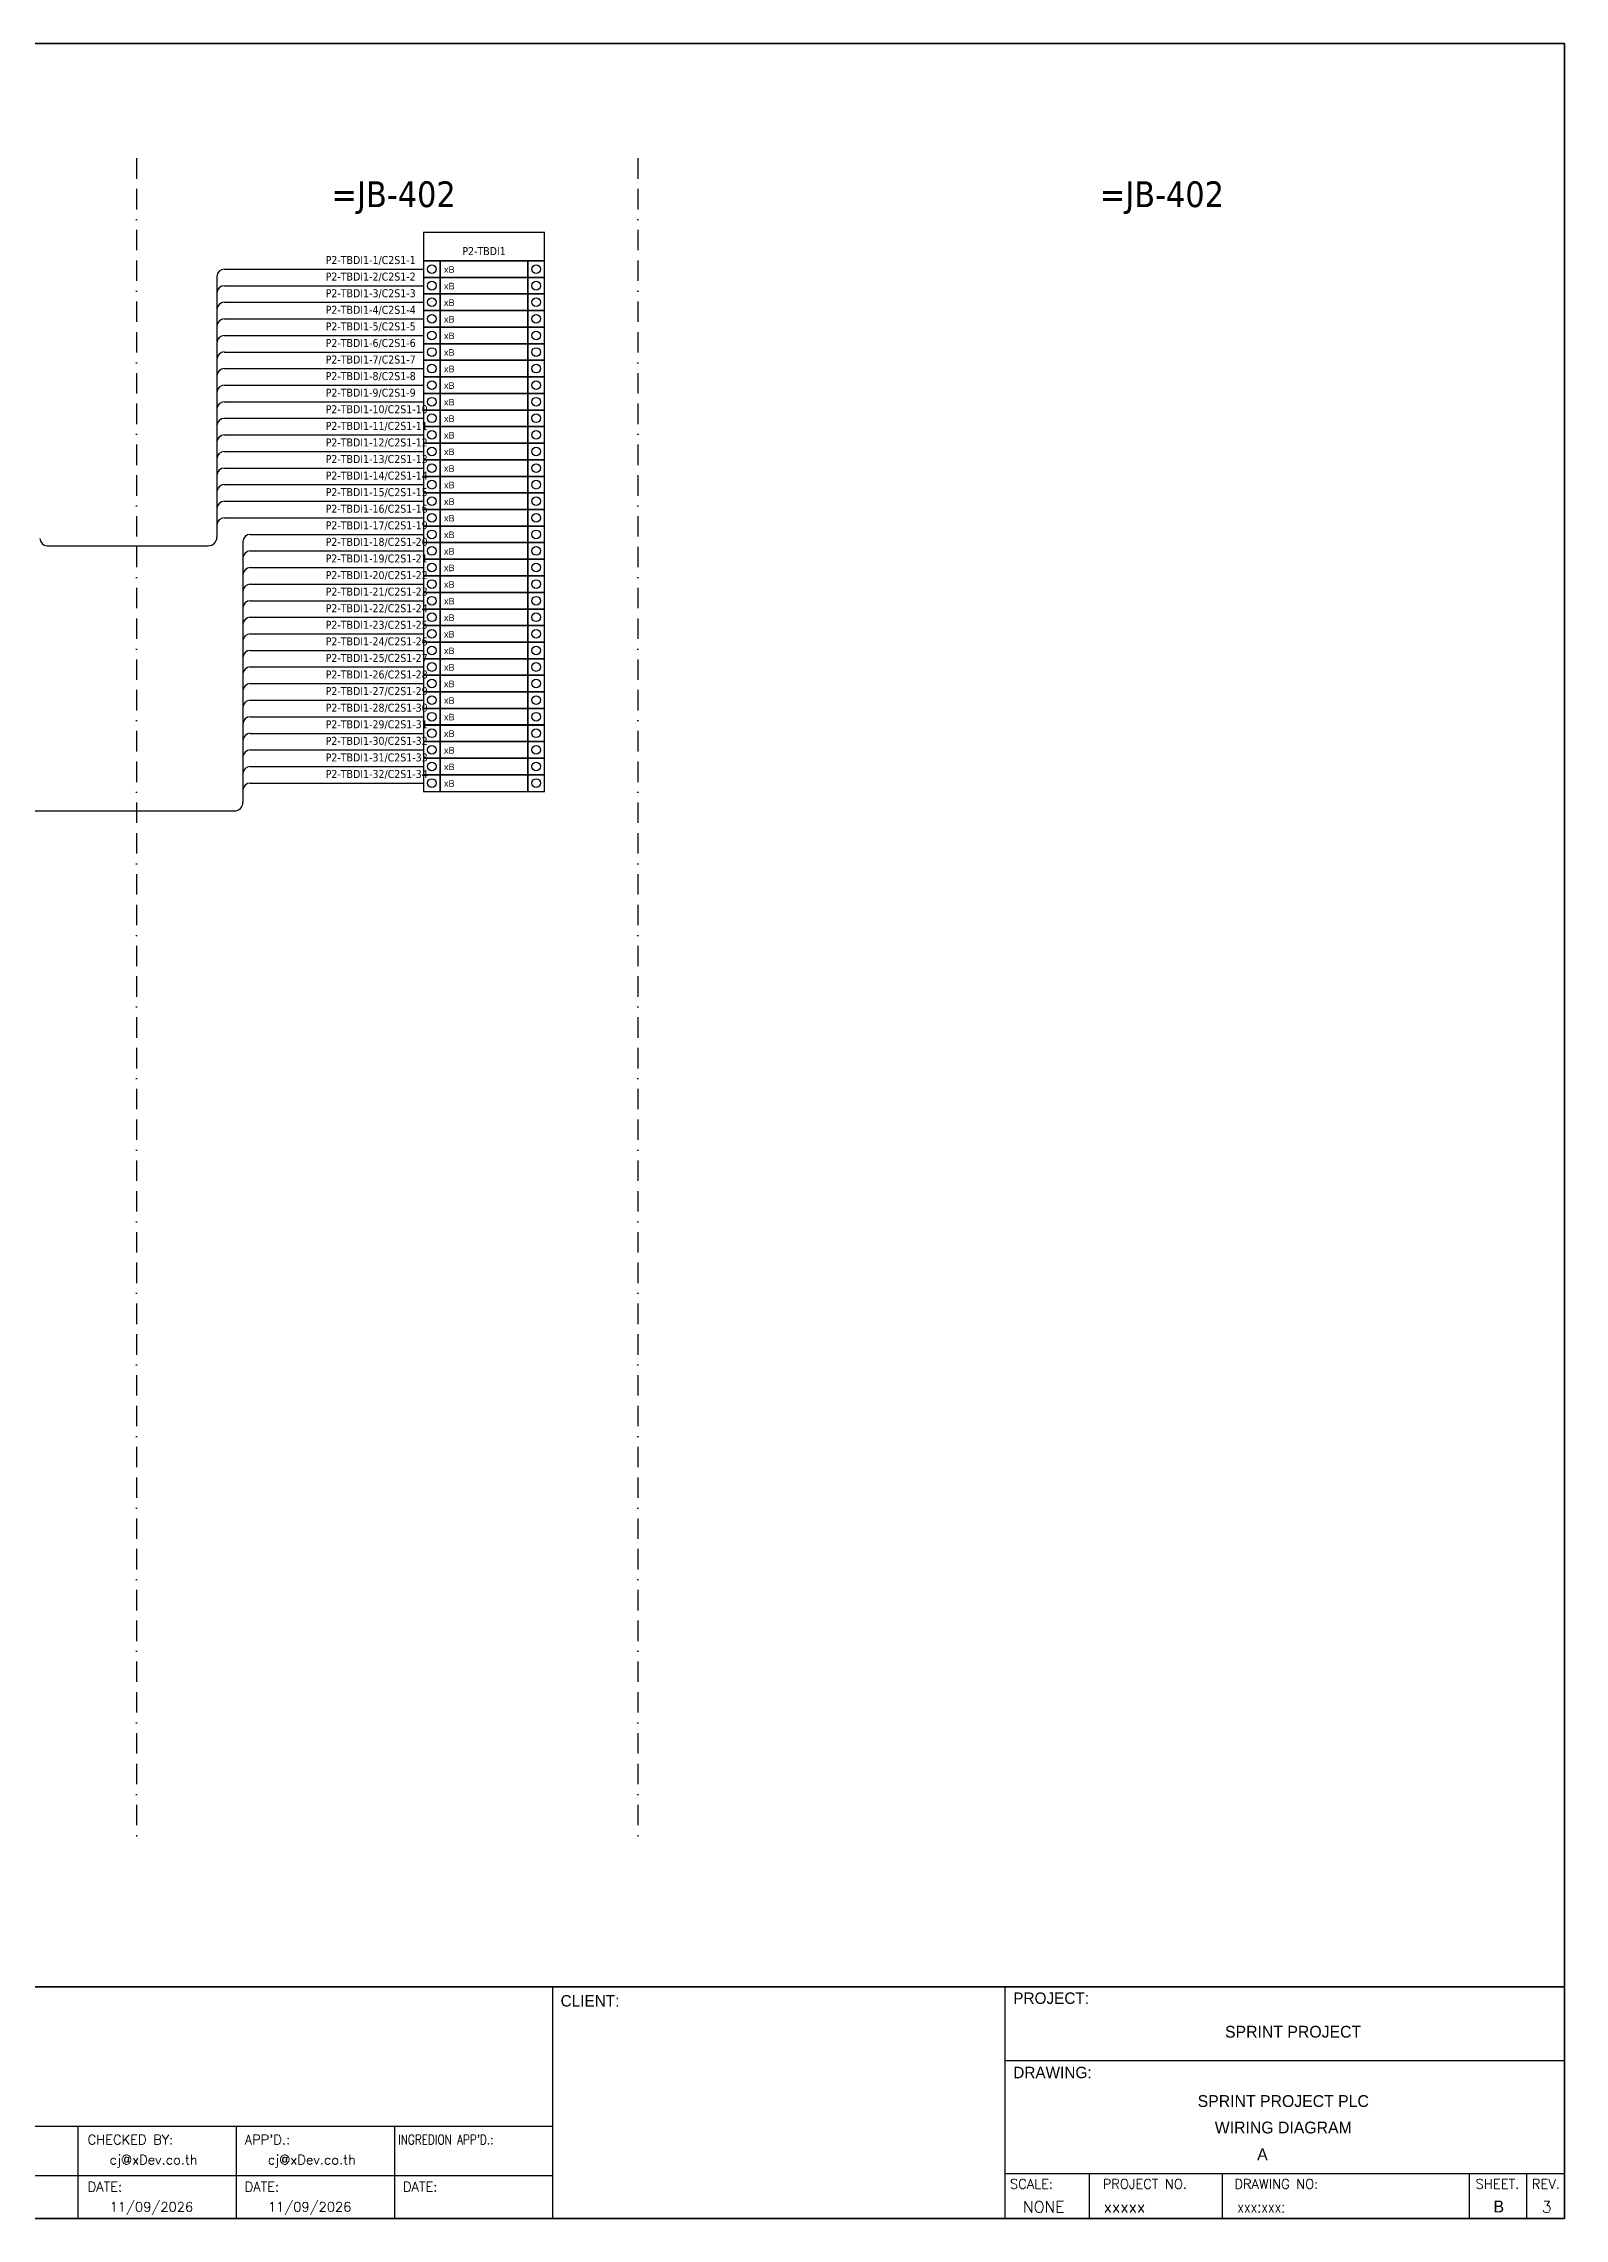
# Model space of a CAD drawing. Header units: millimetres. Extents: x 0 to 54213, y -3004 to 2820.
# Drawn here: x 6196 to 8087, y -3004 to -300 of the extents above; entities that cross this region are included whole.
import ezdxf
from ezdxf.enums import TextEntityAlignment as Align

# ---------------------------------------------------------------- set-up
doc = ezdxf.new("R2010")
doc.units = ezdxf.units.MM
doc.linetypes.add('BORDERX2', pattern=[88.9, 25.4, -12.7, 25.4, -12.7, 0, -12.7])
for name, color, linetype in [('GT_1', 9, 'Continuous'), ('HELPPOINT', 7, 'Continuous'), ('MEMBER', 7, 'Continuous'), ('x01001-FrameArea', 2, 'BORDERX2')]:
    doc.layers.add(name, color=color, linetype=linetype)
doc.layers.add('IE-WIRE', color=7, linetype='Continuous', lineweight=25)
doc.styles.add('HTX11', font='O8111901')
doc.styles.add('ROMANS', font='romans.shx', dxfattribs={"width": 0.85, "height": 25})
doc.styles.get("Standard").update_dxf_attribs({"font": 'arial.ttf'})
doc.styles.add('Tahoma', font='')
doc.styles.get('Tahoma').set_extended_font_data('Tahoma')

# ---------------------------------------------------------------- blocks, each defined once
blk = doc.blocks.new('xTermSingleLayer0')
at = {"color": 7, "ltscale": 25.4}
for points in [[(0, -537), (537, -537), (537, 0), (0, 0)], [(537, -537), (3378, -537), (3378, 0), (537, 0)], [(3378, -537), (3915, -537), (3915, 0), (3378, 0)]]:
    blk.add_lwpolyline(points, close=True, dxfattribs=at)
for centre in [(268, -268), (3647, -268)]:
    blk.add_circle(centre, 141, dxfattribs=at)
blk.add_attdef('TERMINAL_B', (661, -387), '', height=212)

msp = doc.modelspace()

# ---------------------------------------------------------------- linework, layer by layer
at = {"color": 4}
for p, q in [((7495.6, -2948.1), (7495.6, -3004.2)), ((7660.9, -2948.1), (7660.9, -3004.2))]:
    msp.add_line(p, q, dxfattribs=at)
at = {"color": 4, "ltscale": 0.5}
for p, q in [((7968, -2948.1), (7968, -3004.2)), ((7968, -2948.1), (7968, -3004.2)), ((8039.2, -2948.1), (8039.2, -3004.2)), ((8039.2, -2948.1), (8039.2, -3004.2))]:
    msp.add_line(p, q, dxfattribs=at)
at = {"color": 4, "ltscale": 25.4}
msp.add_lwpolyline([(6668.2, -570.2), (6818.5, -570.2), (6818.5, -535), (6668.2, -535)], close=True, dxfattribs=at)
at = {"layer": 'GT_1', "color": 4}
for p, q in [((6829.1, -3004.2), (6829.1, -2716.1)), ((7391.4, -3004.2), (7391.4, -2716.1)), ((7391.4, -3004.2), (7391.4, -2716.1)), ((7391.4, -3004.2), (7391.4, -2716.1)), ((6829.1, -2889.9), (6042.1, -2889.9)), ((6238.9, -3004.2), (6238.9, -2889.9)), ((6435.6, -3004.2), (6435.6, -2889.9)), ((6632.4, -3004.2), (6632.4, -2889.9)), ((6829.1, -2951.3), (6042.1, -2951.3)), ((7391.4, -2948.1), (8086.6, -2948.1))]:
    msp.add_line(p, q, dxfattribs=at)
at = {"layer": 'HELPPOINT', "color": 4, "lineweight": 35}
for p, q in [((4193.3, -300), (8086.6, -300)), ((4193.3, -300), (8086.6, -300)), ((8086.6, -300), (8086.6, -3004.2)), ((8086.6, -300), (8086.6, -3004.2)), ((8086.6, -3004.2), (4193.3, -3004.2)), ((8086.6, -3004.2), (4193.3, -3004.2))]:
    msp.add_line(p, q, dxfattribs=at)
at = {"layer": 'HELPPOINT', "color": 4}
for p, q in [((7391.4, -2807.6), (8086.6, -2807.6)), ((7391.4, -2807.6), (8086.6, -2807.6)), ((7391.4, -2948.1), (8086.6, -2948.1))]:
    msp.add_line(p, q, dxfattribs=at)
at = {"layer": 'IE-WIRE', "color": 4, "ltscale": 25.4}
for p, q in [((6411.3, -589.7), (6411.3, -913.6)), ((6420.5, -580.5), (6668.2, -580.5)), ((6420.5, -580.5), (6668.2, -580.5)), ((6420.5, -601.1), (6668.2, -601.1)), ((6420.5, -601.1), (6668.2, -601.1)), ((6420.5, -621.7), (6668.2, -621.7)), ((6420.5, -621.7), (6668.2, -621.7)), ((6420.5, -642.4), (6668.2, -642.4)), ((6420.5, -642.4), (6668.2, -642.4)), ((6420.5, -663), (6668.2, -663)), ((6420.5, -663), (6668.2, -663)), ((6420.5, -683.6), (6668.2, -683.6)), ((6420.5, -683.6), (6668.2, -683.6)), ((6420.5, -704.2), (6668.2, -704.2)), ((6420.5, -704.2), (6668.2, -704.2)), ((6420.5, -724.8), (6668.2, -724.8)), ((6420.5, -724.8), (6668.2, -724.8)), ((6420.5, -745.4), (6668.2, -745.4)), ((6420.5, -745.4), (6668.2, -745.4)), ((6420.5, -766), (6668.2, -766)), ((6420.5, -766), (6668.2, -766)), ((6420.5, -786.6), (6668.2, -786.6)), ((6420.5, -786.6), (6668.2, -786.6)), ((6420.5, -807.3), (6668.2, -807.3)), ((6420.5, -807.3), (6668.2, -807.3)), ((6420.5, -827.9), (6668.2, -827.9)), ((6420.5, -827.9), (6668.2, -827.9)), ((6420.5, -848.5), (6668.2, -848.5)), ((6420.5, -848.5), (6668.2, -848.5)), ((6420.5, -869.1), (6668.2, -869.1)), ((6420.5, -869.1), (6668.2, -869.1)), ((6420.5, -889.7), (6668.2, -889.7)), ((6420.5, -889.7), (6668.2, -889.7)), ((6452.8, -910.3), (6668.2, -910.3)), ((6452.8, -910.3), (6668.2, -910.3)), ((6443.7, -919.5), (6443.7, -1243.4)), ((6452.8, -930.9), (6668.2, -930.9)), ((6452.8, -930.9), (6668.2, -930.9)), ((6452.8, -951.5), (6668.2, -951.5)), ((6452.8, -951.5), (6668.2, -951.5)), ((6452.8, -972.1), (6668.2, -972.1)), ((6452.8, -972.1), (6668.2, -972.1)), ((6452.8, -992.8), (6668.2, -992.8)), ((6452.8, -992.8), (6668.2, -992.8)), ((6452.8, -1013.4), (6668.2, -1013.4)), ((6452.8, -1013.4), (6668.2, -1013.4)), ((6452.8, -1034), (6668.2, -1034)), ((6452.8, -1034), (6668.2, -1034)), ((6452.8, -1054.6), (6668.2, -1054.6)), ((6452.8, -1054.6), (6668.2, -1054.6)), ((6452.8, -1075.2), (6668.2, -1075.2)), ((6452.8, -1075.2), (6668.2, -1075.2)), ((6452.8, -1095.8), (6668.2, -1095.8)), ((6452.8, -1095.8), (6668.2, -1095.8)), ((6452.8, -1116.4), (6668.2, -1116.4)), ((6452.8, -1116.4), (6668.2, -1116.4)), ((6452.8, -1137), (6668.2, -1137)), ((6452.8, -1137), (6668.2, -1137)), ((6452.8, -1157.7), (6668.2, -1157.7)), ((6452.8, -1157.7), (6668.2, -1157.7)), ((6452.8, -1178.3), (6668.2, -1178.3)), ((6452.8, -1178.3), (6668.2, -1178.3)), ((6452.8, -1198.9), (6668.2, -1198.9)), ((6452.8, -1198.9), (6668.2, -1198.9)), ((6452.8, -1219.5), (6668.2, -1219.5)), ((6452.8, -1219.5), (6668.2, -1219.5))]:
    msp.add_line(p, q, dxfattribs=at)
at = {"layer": 'IE-WIRE', "color": 4}
for p, q in [((6200.2, -924.4), (6400.6, -924.4)), ((6167.1, -1254.1), (6432.9, -1254.1))]:
    msp.add_line(p, q, dxfattribs=at)
at = {"layer": 'IE-WIRE', "color": 4, "ltscale": 25.4}
for centre, radius, start, end in [((6420.5, -589.7), 9.14, 90, 180), ((6420.5, -610.3), 9.14, 90, 180), ((6420.5, -630.9), 9.14, 90, 180), ((6420.5, -651.5), 9.14, 90, 180), ((6420.5, -672.1), 9.14, 90, 180), ((6420.5, -692.7), 9.14, 90, 180), ((6420.5, -713.3), 9.14, 90, 180), ((6420.5, -733.9), 9.14, 90, 180), ((6420.5, -754.6), 9.14, 90, 180), ((6420.5, -775.2), 9.14, 90, 180), ((6420.5, -795.8), 9.14, 90, 180), ((6420.5, -816.4), 9.14, 90, 180), ((6420.5, -837), 9.14, 90, 180), ((6420.5, -857.6), 9.14, 90, 180), ((6420.5, -878.2), 9.14, 90, 180), ((6420.5, -898.8), 9.14, 90, 180), ((6400.6, -913.6), 10.8, 270, 0), ((6452.8, -919.5), 9.14, 90, 180), ((6452.8, -940.1), 9.14, 90, 180), ((6452.8, -960.7), 9.14, 90, 180), ((6452.8, -981.3), 9.14, 90, 180), ((6452.8, -1001.9), 9.14, 90, 180), ((6452.8, -1022.5), 9.14, 90, 180), ((6452.8, -1043.1), 9.14, 90, 180), ((6452.8, -1063.7), 9.14, 90, 180), ((6452.8, -1084.3), 9.14, 90, 180), ((6452.8, -1105), 9.14, 90, 180), ((6452.8, -1125.6), 9.14, 90, 180), ((6452.8, -1146.2), 9.14, 90, 180), ((6452.8, -1166.8), 9.14, 90, 180), ((6452.8, -1187.4), 9.14, 90, 180), ((6452.8, -1208), 9.14, 90, 180), ((6432.9, -1243.4), 10.8, 270, 0), ((6452.8, -1228.6), 9.14, 90, 180)]:
    msp.add_arc(centre, radius, start, end, dxfattribs=at)
at = {"layer": 'IE-WIRE', "color": 4}
msp.add_arc((6200.2, -915.4), 8.96, 180, 270, dxfattribs=at)
at = {"layer": 'MEMBER', "color": 4, "lineweight": 35}
msp.add_line((4193.3, -2716.1), (8086.6, -2716.1), dxfattribs=at)
msp.add_line((4193.3, -2716.1), (8086.6, -2716.1), dxfattribs=at)
at = {"layer": 'MEMBER', "color": 4}
for p, q in [((7391.4, -2807.6), (8086.6, -2807.6)), ((7391.4, -2807.6), (8086.6, -2807.6)), ((7391.4, -2948.1), (8086.6, -2948.1)), ((7391.4, -2948.1), (8086.6, -2948.1))]:
    msp.add_line(p, q, dxfattribs=at)
at = {"layer": 'x01001-FrameArea'}
for p, q in [((6311.5, -442.7), (6311.5, -2529.2)), ((6934.6, -442.7), (6934.6, -2529.2))]:
    msp.add_line(p, q, dxfattribs=at)

# ---------------------------------------------------------------- block references
at = {"xscale": 0.0384, "yscale": 0.0384, "zscale": 0.0384}
for p in [(6668.2, -570.2), (6668.2, -590.8), (6668.2, -611.4), (6668.2, -632.1), (6668.2, -652.7), (6668.2, -673.3), (6668.2, -693.9), (6668.2, -714.5), (6668.2, -735.1), (6668.2, -755.7), (6668.2, -776.3), (6668.2, -796.9), (6668.2, -817.6), (6668.2, -838.2), (6668.2, -858.8), (6668.2, -879.4), (6668.2, -900), (6668.2, -920.6), (6668.2, -941.2), (6668.2, -961.8), (6668.2, -982.5), (6668.2, -1003.1), (6668.2, -1023.7), (6668.2, -1044.3), (6668.2, -1064.9), (6668.2, -1085.5), (6668.2, -1106.1), (6668.2, -1126.7), (6668.2, -1147.3), (6668.2, -1168), (6668.2, -1188.6), (6668.2, -1209.2)]:
    msp.add_blockref('xTermSingleLayer0', p, dxfattribs=at).add_auto_attribs({'TERMINAL_B': 'xB'})

# ---------------------------------------------------------------- texts
at = {"color": 2, "style": 'Tahoma'}
for p in [(6631, -487.4), (7586.1, -487.4)]:
    msp.add_text('=JB-402', height=32, dxfattribs=at).set_placement(p, align=Align.MIDDLE_CENTER)
at = {"color": 4, "style": 'Tahoma'}
for s, p in [('P2-TBDI1-1/C2S1-1', (6546.5, -574.2)), ('P2-TBDI1-2/C2S1-2', (6546.5, -594.8)), ('P2-TBDI1-3/C2S1-3', (6546.5, -615.5)), ('P2-TBDI1-4/C2S1-4', (6546.5, -636.1)), ('P2-TBDI1-5/C2S1-5', (6546.5, -656.7)), ('P2-TBDI1-6/C2S1-6', (6546.5, -677.3)), ('P2-TBDI1-7/C2S1-7', (6546.5, -697.9)), ('P2-TBDI1-8/C2S1-8', (6546.5, -718.5)), ('P2-TBDI1-9/C2S1-9', (6546.5, -739.1)), ('P2-TBDI1-10/C2S1-10', (6546.5, -759.7)), ('P2-TBDI1-11/C2S1-11', (6546.5, -780.4)), ('P2-TBDI1-12/C2S1-12', (6546.5, -801)), ('P2-TBDI1-13/C2S1-13', (6546.5, -821.6)), ('P2-TBDI1-14/C2S1-14', (6546.5, -842.2)), ('P2-TBDI1-15/C2S1-15', (6546.5, -862.8)), ('P2-TBDI1-16/C2S1-16', (6546.5, -883.4)), ('P2-TBDI1-17/C2S1-19', (6546.5, -904)), ('P2-TBDI1-18/C2S1-20', (6546.5, -924.6)), ('P2-TBDI1-19/C2S1-21', (6546.5, -945.2)), ('P2-TBDI1-20/C2S1-22', (6546.5, -965.9)), ('P2-TBDI1-21/C2S1-23', (6546.5, -986.5)), ('P2-TBDI1-22/C2S1-24', (6546.5, -1007.1)), ('P2-TBDI1-23/C2S1-25', (6546.5, -1027.7)), ('P2-TBDI1-24/C2S1-26', (6546.5, -1048.3)), ('P2-TBDI1-25/C2S1-27', (6546.5, -1068.9)), ('P2-TBDI1-26/C2S1-28', (6546.5, -1089.5)), ('P2-TBDI1-27/C2S1-29', (6546.5, -1110.1)), ('P2-TBDI1-28/C2S1-30', (6546.5, -1130.8)), ('P2-TBDI1-29/C2S1-31', (6546.5, -1151.4)), ('P2-TBDI1-30/C2S1-32', (6546.5, -1172)), ('P2-TBDI1-31/C2S1-33', (6546.5, -1192.6)), ('P2-TBDI1-32/C2S1-34', (6546.5, -1213.2))]:
    msp.add_text(s, height=9.949, dxfattribs=at).set_placement(p)
msp.add_text('P2-TBDI1', height=9.95, dxfattribs=at).set_placement((6743.4, -558.1), align=Align.MIDDLE_CENTER)
at = {"color": 4, "ltscale": 100, "style": 'HTX11'}
for s, p in [('SPRINT PROJECT', (7749.2, -2772)), ('SPRINT PROJECT PLC', (7737, -2858.2)), ('WIRING DIAGRAM', (7737, -2891.1))]:
    msp.add_text(s, height=14.693, dxfattribs=at).set_placement(p, align=Align.MIDDLE_CENTER)
at = {"style": 'HTX11'}
for tag, text, height, p in [('A', 'A', 14.8, (7711.1, -2924.4)), ('B', 'CHASSIS C2 SLOT 1', 14.821, (8004.9, -2989.3))]:
    msp.add_attdef(tag, text=text, height=height, dxfattribs=at).set_placement(p, align=Align.MIDDLE_CENTER)
at = {"layer": 'GT_1', "color": 4, "style": 'HTX11'}
for s, p in [('CLIENT:', (6838.6, -2740.7)), ('PROJECT:', (7401.3, -2737.4)), ('DRAWING:', (7401.3, -2829.8))]:
    msp.add_text(s, height=14.25, dxfattribs=at).set_placement(p)
at = {"layer": 'MEMBER', "color": 4, "ltscale": 0.8, "style": 'ROMANS'}
for s, height, p in [('CHECKED BY:', 11.875, (6250.6, -2912.1)), ("APP'D.:", 11.88, (6445.8, -2912.1)), ('cj@xDev.co.th', 11.875, (6277.9, -2937)), ('cj@xDev.co.th', 11.875, (6474.6, -2937)), ('DATE:', 11.88, (6250.6, -2970.6)), ('DATE:', 11.88, (6445.8, -2970.6)), ('DATE:', 11.88, (6642.6, -2970.6)), ('SCALE:', 11.88, (7397.3, -2967.2)), ('PROJECT NO.', 11.875, (7512.5, -2967.2)), ('DRAWING NO:', 11.875, (7676.2, -2967.2)), ('SHEET.', 12, (7976, -2967.2)), ('REV.', 12, (8045.9, -2967.2)), ('11/09/2026', 11.88, (6277.9, -2995.7)), ('11/09/2026', 11.88, (6474.6, -2995.7)), ('NONE', 14.23, (7413.3, -2996.9)), ('xxxxx', 14.23, (7513.7, -2996.9))]:
    msp.add_text(s, height=height, dxfattribs=at).set_placement(p)
at = {"layer": 'MEMBER', "color": 4, "ltscale": 0.8, "style": 'ROMANS', "width": 0.8}
for s, height, p in [("INGREDION APP'D.:", 11.875, (6636.6, -2912.1)), ('xxx:xxx:', 14.23, (7679.9, -2996.9))]:
    msp.add_text(s, height=height, dxfattribs=at).set_placement(p)
at = {"layer": 'MEMBER', "color": 4, "ltscale": 0.8, "style": 'ROMANS'}
msp.add_text('3', height=14.2, dxfattribs=at).set_placement((8064.5, -2996.9), align=Align.CENTER)

doc.saveas('drawing.dxf')
